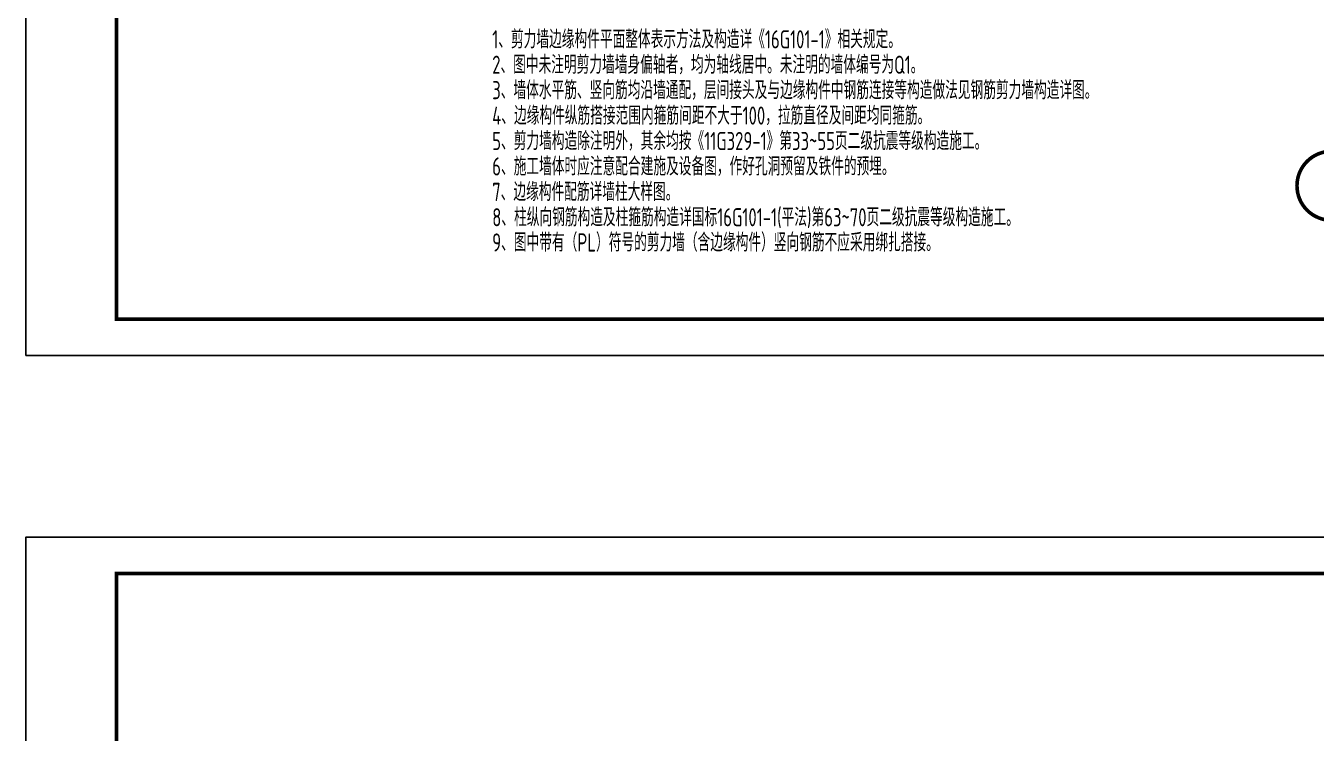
# Model space of a CAD drawing. Extents: x -129922 to 1190196, y -520662 to 139923.
# Drawn here: x 273736 to 309305, y -387539 to -368061 of the extents above; entities that cross this region are included whole.
import ezdxf
from ezdxf.enums import TextEntityAlignment as Align

# ---------------------------------------------------------------- set-up
doc = ezdxf.new("R2010")
doc.units = 0
doc.header["$LTSCALE"] = 1000
doc.header["$MEASUREMENT"] = 0
doc.layers.add('S-通用-TEXT', color=7, linetype='Continuous', lineweight=20)
doc.layers.add('Tc', color=60, linetype='Continuous', plot=False)
doc.layers.add('Y-云图图框', color=7, linetype='Continuous')
doc.styles.add('_YT_Name', font='simhei.ttf', dxfattribs={"width": 0.8})
doc.styles.add('_YT_Sign_Text', font='ros.shx', dxfattribs={"width": 0.8, "bigfont": 'hztxt.shx'})
doc.styles.get("Standard").update_dxf_attribs({"font": 'gbenor.shx', "bigfont": 'gbcbig.shx'})
doc.styles.add('TSSD_Rein', font='tssdeng.shx', dxfattribs={"width": 0.7, "bigfont": 'hztxt.shx'})

# ---------------------------------------------------------------- blocks, each defined once
blk = doc.blocks.new('ECMCTK_A1_横_单行图名--0')
at = {"color": 4}
blk.add_lwpolyline([(0, 0), (841, 0), (841, 594), (0, 594)], close=True, dxfattribs=at)
at = {"const_width": 1}
blk.add_lwpolyline([(25, 10), (831, 10), (831, 584), (25, 584)], close=True, dxfattribs=at)
at = {"color": 80, "flags": 3}
for tag, height, p in [('YTHQINS', 3, (34.31, 585.5)), ('ECMCKEY', 3, (292.07, 288.23)), ('YTTQINS', 5.62, (848.03, 12.81)), ('YTFRAME', 3, (652.76, 5.84)), ('YTBARCODE_T1', 3, (749.78, 5.95))]:
    blk.add_attdef(tag, text='', height=height, dxfattribs=at).set_placement(p, align=Align.MIDDLE_CENTER)
for tag, height, style, width, p in [('证书编号', 4, '_YT_Sign_Text', 0.8, (708.87, 43.81)), ('审查批准号', 4, '_YT_Sign_Text', 0.8, (761.06, 43.81)), ('工程号', 4, '_YT_Sign_Text', 0.5, (804.08, 44.12)), ('设计单位', 6, '_YT_Name', 0.8, (623.75, 38.6)), ('建设单位', 4, '_YT_Sign_Text', 0.8, (734.96, 36.11)), ('阶段', 4, '_YT_Sign_Text', 0.8, (804.08, 35.81)), ('项目号', 4, '_YT_Sign_Text', 0.5, (822.08, 33.72)), ('项目名称', 4, '_YT_Sign_Text', 0.8, (734.96, 28.11)), ('专业', 4, '_YT_Sign_Text', 0.8, (804.08, 27.31)), ('图纸编号', 4, '_YT_Sign_Text', 0.5, (803.93, 19.36)), ('图纸名称', 4.5, '_YT_Name', 0.8, (735.39, 15.06)), ('出图比例', 4.2, '_YT_Sign_Text', 0.8, (681.82, 11.78)), ('日期', 4, '_YT_Sign_Text', 0.5, (803.88, 12.13)), ('版本号', 4, '_YT_Sign_Text', 0.8, (822.08, 13))]:
    blk.add_attdef(tag, text='', height=height, dxfattribs=dict(style=style, width=width)).set_placement(p, align=Align.CENTER)
at = {"style": '_YT_Sign_Text', "width": 0.8, "flags": 3}
for tag, p, height in [('[审定人]', (590.95, 27.81), 4.1), ('{审定人}', (605.87, 26.45), 6.24), ('[校对人]', (642.23, 27.82), 4.1), ('{校对人}', (658.35, 26.53), 6.24), ('{审核人}', (606.98, 18.44), 6.24), ('{设计人}', (658.48, 18.54), 6.24), ('[审核人]', (591.01, 19.76), 4.1), ('[设计人]', (642.47, 20.21), 4.1), ('[项目负责人]', (590.78, 12.01), 4.1), ('{项目负责人}', (608.28, 10.72), 6.24), ('[专业负责人]', (642.74, 11.77), 4.1), ('{专业负责人}', (658.58, 10.36), 6.24)]:
    blk.add_attdef(tag, p, '', height=height, dxfattribs=at)
at = {"color": 80, "flags": 3}
for tag, p in [('YTQRCODE', (551.04, 11.91)), ('YTBZSIT', (25, 10)), ('EXT_TK_LEFT', (25, 10))]:
    blk.add_attdef(tag, p, '', height=3, dxfattribs=at)

msp = doc.modelspace()

# ---------------------------------------------------------------- linework, layer by layer
at = {"layer": 'Tc', "const_width": 100}
msp.add_lwpolyline([(308775, -372465.7, 1), (310675, -372465.7, 1)], format="xyb", close=True, dxfattribs=at)

# ---------------------------------------------------------------- block references
at = {"layer": 'Y-云图图框', "xscale": 100, "yscale": 100, "zscale": 100}
for p in [(273736.3, -377142.3), (273736.3, -441542.3)]:
    msp.add_blockref('ECMCTK_A1_横_单行图名--0', p, dxfattribs=at)

# ---------------------------------------------------------------- texts
at = {"layer": 'S-通用-TEXT', "style": 'TSSD_Rein', "width": 0.7}
for s, p in [('1、剪力墙边缘构件平面整体表示方法及构造详《16G101-1》相关规定。', (286592.4, -368682.8)), ('2、图中未注明剪力墙墙身偏轴者，均为轴线居中。未注明的墙体编号为Q1。', (286592.4, -369382.8)), ('3、墙体水平筋、竖向筋均沿墙通配，层间接头及与边缘构件中钢筋连接等构造做法见钢筋剪力墙构造详图。', (286592.4, -370082.8)), ('4、边缘构件纵筋搭接范围内箍筋间距不大于100，拉筋直径及间距均同箍筋。', (286592.4, -370782.8)), ('5、剪力墙构造除注明外，其余均按《11G329-1》第33~55页二级抗震等级构造施工。', (286592.4, -371482.8)), ('6、施工墙体时应注意配合建施及设备图，作好孔洞预留及铁件的预埋。', (286592.4, -372182.8)), ('7、边缘构件配筋详墙柱大样图。', (286592.4, -372882.8)), ('8、柱纵向钢筋构造及柱箍筋构造详国标16G101-1(平法)第63~70页二级抗震等级构造施工。', (286592.4, -373582.8)), ('9、图中带有（PL）符号的剪力墙（含边缘构件）竖向钢筋不应采用绑扎搭接。', (286592.4, -374275.9))]:
    msp.add_text(s, height=500, dxfattribs=at).set_placement(p)

doc.saveas('drawing.dxf')
